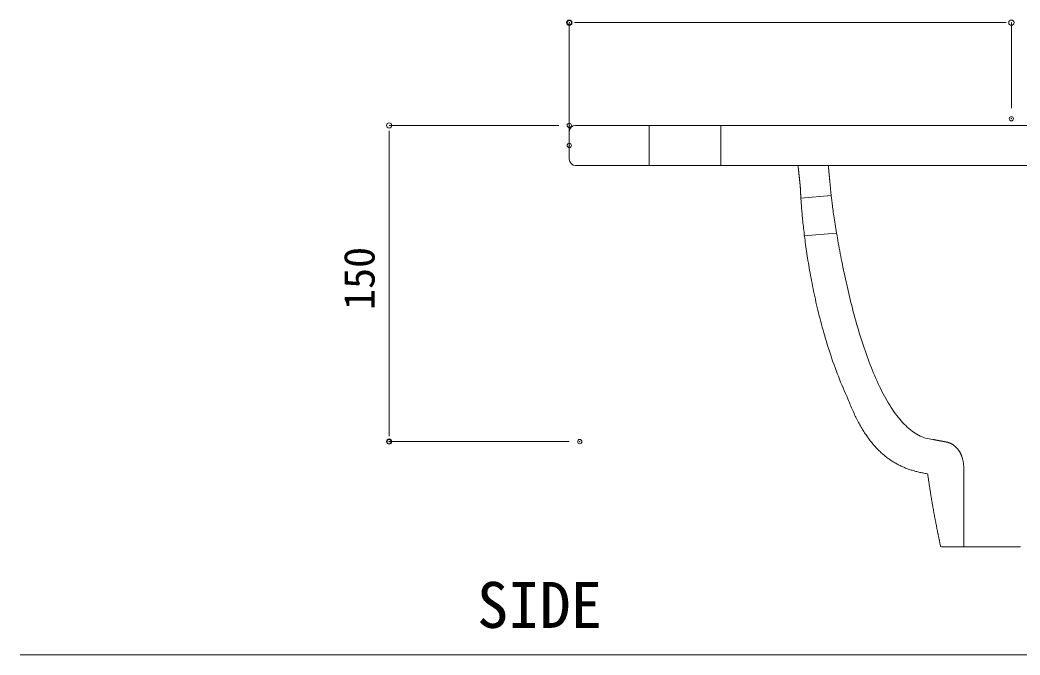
# Model space of a CAD drawing. Units: millimetres, scale not verified. Extents: x -1002 to 1010, y -687 to 676.
# Drawn here: x -1002.1 to -527.1, y -687.1 to -385.7 of the extents above; entities that cross this region are included whole.
import ezdxf
from ezdxf.enums import TextEntityAlignment as Align

# ---------------------------------------------------------------- set-up
doc = ezdxf.new("R2010")
doc.units = ezdxf.units.MM
doc.header["$LTSCALE"] = 5
doc.header["$PDMODE"] = 32
doc.header["$PDSIZE"] = 2
doc.layers.add('0-0', color=7, linetype='Continuous', lineweight=15)
doc.layers.add('F-0', color=7, linetype='Continuous', lineweight=15)
doc.styles.add('ＭＳ ゴシック', font='')
doc.styles.get('ＭＳ ゴシック').set_extended_font_data('MS Gothic')

# ---------------------------------------------------------------- blocks, each defined once
blk = doc.blocks.new('_DOT')
at = {"layer": '0-0'}
blk.add_line((-0.5, 0), (-1, 0), dxfattribs=at)
blk.add_circle((0, 0), 0.25, dxfattribs=at)
blk.add_circle((0, 0), 0.25, dxfattribs=at)

msp = doc.modelspace()

# ---------------------------------------------------------------- linework, layer by layer
at = {"layer": 'F-0'}
for p, q in [((-741.209, -440.285), (-741.209, -386.993)), ((-536.208, -386.993), (-736.209, -386.993)), ((-531.208, -427.619), (-531.208, -386.993)), ((-746.209, -435.785), (-826.752, -435.785)), ((-703.209, -435.785), (-703.209, -454.785)), ((-669.209, -435.785), (-669.209, -454.785)), ((-826.752, -440.785), (-826.752, -580.785)), ((-631.222, -470.208), (-616.809, -468.969)), ((-629.81, -488.118), (-614.378, -486.819)), ((-741.209, -585.785), (-826.752, -585.785)), ((-1002.086, -687.064), (1002.034, -687.064))]:
    msp.add_line(p, q, dxfattribs=at)
at = {"layer": 'F-0', "lineweight": 18}
for p, q in [((-741.209, -438.785), (-741.209, -451.785)), ((-738.209, -454.785), (-264.209, -454.785))]:
    msp.add_line(p, q, dxfattribs=at)
for points in [[(-738.209, -435.785), (-261.209, -435.785), (-261.209, -451.785)], [(-632.497, -454.901), (-632.486, -455.035), (-632.474, -455.169), (-632.463, -455.304), (-632.451, -455.439), (-632.439, -455.575), (-632.426, -455.711), (-632.414, -455.847), (-632.401, -455.983), (-632.388, -456.12), (-632.375, -456.257), (-632.362, -456.394), (-632.348, -456.531), (-632.335, -456.669), (-632.321, -456.806), (-632.307, -456.944), (-632.293, -457.082), (-632.279, -457.22), (-632.265, -457.358), (-632.251, -457.497), (-632.236, -457.635), (-632.222, -457.773), (-632.207, -457.912), (-632.193, -458.05), (-632.178, -458.189), (-632.163, -458.328), (-632.148, -458.466), (-632.133, -458.605), (-632.118, -458.743), (-632.103, -458.881), (-632.088, -459.02), (-632.073, -459.158), (-632.058, -459.296), (-632.043, -459.434), (-632.028, -459.572), (-632.013, -459.709), (-631.998, -459.847), (-631.982, -459.984), (-631.967, -460.121), (-631.952, -460.258)], [(-618.163, -454.785), (-618.163, -454.786), (-618.163, -454.787), (-618.163, -454.788), (-618.163, -454.789), (-618.163, -454.791), (-618.162, -454.794), (-618.162, -454.797), (-618.162, -454.8), (-618.161, -454.804), (-618.161, -454.809), (-618.16, -454.814), (-618.16, -454.821), (-618.159, -454.828), (-618.158, -454.836), (-618.158, -454.845), (-618.157, -454.855), (-618.156, -454.866), (-618.154, -454.878), (-618.153, -454.892), (-618.152, -454.906), (-618.15, -454.922), (-618.149, -454.939), (-618.147, -454.957), (-618.145, -454.977), (-618.143, -454.999), (-618.141, -455.022), (-618.138, -455.046), (-618.136, -455.072), (-618.133, -455.1), (-618.131, -455.13), (-618.128, -455.161), (-618.124, -455.194), (-618.121, -455.229), (-618.118, -455.266), (-618.114, -455.305), (-618.11, -455.346), (-618.106, -455.389), (-618.102, -455.435), (-618.097, -455.482)], [(-618.097, -455.482), (-618.092, -455.532), (-618.087, -455.584), (-618.082, -455.638), (-618.077, -455.695), (-618.071, -455.755), (-618.065, -455.817), (-618.059, -455.881), (-618.053, -455.948), (-618.046, -456.018), (-618.039, -456.09), (-618.032, -456.166), (-618.025, -456.244), (-618.017, -456.325), (-618.009, -456.409), (-618.001, -456.496), (-617.992, -456.586), (-617.983, -456.679), (-617.974, -456.775), (-617.965, -456.875), (-617.955, -456.978), (-617.945, -457.084), (-617.935, -457.193), (-617.924, -457.306), (-617.913, -457.422), (-617.902, -457.542), (-617.89, -457.666), (-617.878, -457.793), (-617.865, -457.923), (-617.853, -458.058), (-617.839, -458.196), (-617.826, -458.338), (-617.812, -458.484), (-617.798, -458.634), (-617.783, -458.788), (-617.768, -458.946), (-617.753, -459.108), (-617.737, -459.275), (-617.721, -459.445), (-617.704, -459.62)], [(-631.952, -460.258), (-631.937, -460.394), (-631.922, -460.531), (-631.907, -460.667), (-631.892, -460.802), (-631.877, -460.938), (-631.863, -461.073), (-631.848, -461.208), (-631.833, -461.342), (-631.819, -461.476), (-631.804, -461.61), (-631.79, -461.743), (-631.776, -461.876), (-631.761, -462.008), (-631.747, -462.14), (-631.733, -462.272), (-631.72, -462.402), (-631.706, -462.533), (-631.692, -462.663), (-631.679, -462.792), (-631.666, -462.921), (-631.653, -463.05), (-631.64, -463.177), (-631.627, -463.304), (-631.614, -463.431), (-631.602, -463.557), (-631.59, -463.682), (-631.578, -463.807), (-631.566, -463.931), (-631.555, -464.054), (-631.543, -464.176), (-631.532, -464.298), (-631.521, -464.419), (-631.511, -464.539), (-631.5, -464.659), (-631.49, -464.777), (-631.48, -464.895), (-631.471, -465.012), (-631.461, -465.129), (-631.452, -465.244)], [(-617.704, -459.62), (-617.687, -459.799), (-617.67, -459.982), (-617.652, -460.17), (-617.634, -460.362), (-617.615, -460.559), (-617.596, -460.761), (-617.576, -460.967), (-617.556, -461.177), (-617.536, -461.393), (-617.515, -461.613), (-617.494, -461.838), (-617.472, -462.068), (-617.449, -462.303), (-617.427, -462.543), (-617.403, -462.788), (-617.38, -463.038), (-617.355, -463.293), (-617.331, -463.554), (-617.305, -463.82), (-617.28, -464.091), (-617.254, -464.367), (-617.227, -464.649), (-617.199, -464.936), (-617.172, -465.229), (-617.143, -465.527), (-617.114, -465.831), (-617.085, -466.141), (-617.055, -466.456), (-617.025, -466.778), (-616.994, -467.105), (-616.962, -467.438), (-616.93, -467.776), (-616.895, -468.132), (-616.855, -468.526), (-616.809, -468.959), (-616.757, -469.432), (-616.699, -469.942), (-616.634, -470.489), (-616.564, -471.072)], [(-631.452, -465.244), (-631.443, -465.359), (-631.435, -465.472), (-631.427, -465.585), (-631.419, -465.697), (-631.411, -465.808), (-631.404, -465.918), (-631.397, -466.026), (-631.391, -466.134), (-631.384, -466.241), (-631.378, -466.347), (-631.373, -466.452), (-631.368, -466.556), (-631.363, -466.659), (-631.358, -466.761), (-631.354, -466.861), (-631.351, -466.961), (-631.347, -467.059), (-631.344, -467.156), (-631.342, -467.253), (-631.34, -467.347), (-631.338, -467.441), (-631.337, -467.522), (-631.336, -467.542), (-631.334, -467.594), (-631.331, -467.677), (-631.326, -467.79), (-631.32, -467.934), (-631.312, -468.109), (-631.303, -468.313), (-631.291, -468.546), (-631.278, -468.809), (-631.263, -469.1), (-631.245, -469.419), (-631.226, -469.766), (-631.204, -470.141), (-631.179, -470.543), (-631.152, -470.971), (-631.122, -471.426), (-631.09, -471.907)], [(-631.09, -471.907), (-631.055, -472.414), (-631.016, -472.946), (-630.975, -473.503), (-630.931, -474.084), (-630.883, -474.689), (-630.832, -475.319), (-630.778, -475.971), (-630.72, -476.647), (-630.658, -477.345), (-630.593, -478.066), (-630.523, -478.808), (-630.45, -479.573), (-630.373, -480.358), (-630.291, -481.164), (-630.205, -481.99), (-630.115, -482.837), (-630.021, -483.703), (-629.921, -484.588), (-629.818, -485.493), (-629.709, -486.416), (-629.595, -487.357), (-629.477, -488.316), (-629.353, -489.292), (-629.224, -490.285), (-629.09, -491.295), (-628.951, -492.322), (-628.806, -493.364), (-628.655, -494.422), (-628.499, -495.495), (-628.337, -496.583), (-628.169, -497.685), (-627.995, -498.802), (-627.815, -499.932), (-627.629, -501.075), (-627.437, -502.231), (-627.238, -503.4), (-627.032, -504.582), (-626.82, -505.775), (-626.601, -506.979)], [(-616.564, -471.072), (-616.487, -471.692), (-616.404, -472.346), (-616.315, -473.034), (-616.22, -473.755), (-616.119, -474.51), (-616.011, -475.295), (-615.897, -476.112), (-615.777, -476.96), (-615.65, -477.837), (-615.517, -478.742), (-615.378, -479.676), (-615.232, -480.637), (-615.08, -481.624), (-614.921, -482.638), (-614.756, -483.676), (-614.585, -484.739), (-614.406, -485.825), (-614.222, -486.934), (-614.03, -488.064), (-613.833, -489.217), (-613.628, -490.389), (-613.417, -491.581), (-613.199, -492.793), (-612.975, -494.022), (-612.743, -495.269), (-612.505, -496.533), (-612.261, -497.812), (-612.009, -499.107), (-611.751, -500.416), (-611.486, -501.739), (-611.214, -503.074), (-610.935, -504.422), (-610.649, -505.782), (-610.356, -507.152), (-610.056, -508.531), (-609.749, -509.92), (-609.436, -511.318), (-609.115, -512.723), (-608.787, -514.134)], [(-626.601, -506.979), (-626.376, -508.194), (-626.143, -509.421), (-625.904, -510.657), (-625.657, -511.904), (-625.403, -513.16), (-625.142, -514.425), (-624.874, -515.699), (-624.597, -516.982), (-624.314, -518.273), (-624.022, -519.571), (-623.723, -520.877), (-623.416, -522.19), (-623.1, -523.509), (-622.777, -524.835), (-622.445, -526.166), (-622.105, -527.503), (-621.757, -528.845), (-621.4, -530.192), (-621.034, -531.543), (-620.66, -532.898), (-620.277, -534.257), (-619.885, -535.619), (-619.484, -536.984), (-619.073, -538.352), (-618.654, -539.721), (-618.225, -541.092), (-617.786, -542.465), (-617.338, -543.839), (-616.881, -545.213), (-616.413, -546.587), (-615.936, -547.962), (-615.449, -549.336), (-614.952, -550.709), (-614.444, -552.081), (-613.926, -553.451), (-613.398, -554.819), (-612.86, -556.185), (-612.31, -557.548), (-611.751, -558.908)], [(-608.787, -514.134), (-608.452, -515.552), (-608.11, -516.976), (-607.761, -518.403), (-607.404, -519.835), (-607.041, -521.27), (-606.67, -522.707), (-606.292, -524.145), (-605.907, -525.585), (-605.514, -527.024), (-605.114, -528.463), (-604.707, -529.9), (-604.293, -531.336), (-603.871, -532.768), (-603.442, -534.196), (-603.005, -535.62), (-602.561, -537.039), (-602.109, -538.451), (-601.65, -539.857), (-601.183, -541.256), (-600.709, -542.646), (-600.227, -544.027), (-599.738, -545.398), (-599.241, -546.759), (-598.736, -548.108), (-598.224, -549.446), (-597.704, -550.77), (-597.176, -552.081), (-596.641, -553.378), (-596.097, -554.66), (-595.546, -555.925), (-594.988, -557.175), (-594.421, -558.406), (-593.846, -559.62), (-593.264, -560.815), (-592.674, -561.99), (-592.075, -563.145), (-591.469, -564.279), (-590.855, -565.391), (-590.233, -566.48)], [(-611.751, -558.908), (-611.18, -560.265), (-610.599, -561.617), (-610.006, -562.966), (-609.403, -564.31), (-608.871, -565.499), (-608.586, -566.23), (-608.3, -566.952), (-608.011, -567.664), (-607.721, -568.367), (-607.43, -569.061), (-607.137, -569.745), (-606.842, -570.421), (-606.545, -571.087), (-606.247, -571.744), (-605.947, -572.392), (-605.645, -573.032), (-605.342, -573.662), (-605.037, -574.284), (-604.73, -574.896), (-604.422, -575.5), (-604.112, -576.096), (-603.8, -576.682), (-603.486, -577.261), (-603.17, -577.83), (-602.853, -578.392), (-602.534, -578.945), (-602.213, -579.489), (-601.89, -580.026), (-601.565, -580.554), (-601.239, -581.074), (-600.911, -581.586), (-600.58, -582.09), (-600.248, -582.586), (-599.914, -583.074), (-599.579, -583.554), (-599.241, -584.026), (-598.901, -584.491), (-598.56, -584.948), (-598.216, -585.398)], [(-590.233, -566.48), (-589.602, -567.546), (-588.964, -568.587), (-588.318, -569.604), (-587.663, -570.595), (-587, -571.56), (-586.33, -572.497), (-585.651, -573.407), (-584.963, -574.287), (-584.268, -575.139), (-583.564, -575.96), (-582.852, -576.75), (-582.132, -577.508), (-581.404, -578.234), (-580.667, -578.927), (-579.921, -579.586), (-579.168, -580.21), (-578.406, -580.798), (-577.635, -581.35), (-576.856, -581.865), (-576.068, -582.343), (-575.272, -582.782), (-574.468, -583.181), (-573.655, -583.541), (-572.833, -583.859), (-572.002, -584.136), (-571.163, -584.371), (-570.316, -584.563), (-569.459, -584.711), (-568.594, -584.814), (-568.156, -584.853), (-568.1, -584.863), (-568.044, -584.874), (-567.988, -584.885), (-567.931, -584.895), (-567.875, -584.906), (-567.819, -584.917), (-567.763, -584.927), (-567.707, -584.938), (-567.651, -584.949)], [(-598.216, -585.398), (-597.871, -585.839), (-597.524, -586.274), (-597.174, -586.701), (-596.823, -587.12), (-596.47, -587.532), (-596.115, -587.937), (-595.757, -588.335), (-595.398, -588.725), (-595.037, -589.109), (-594.673, -589.485), (-594.308, -589.855), (-593.941, -590.217), (-593.571, -590.573), (-593.2, -590.922), (-592.826, -591.264), (-592.45, -591.599), (-592.073, -591.928), (-591.693, -592.25), (-591.311, -592.565), (-590.927, -592.875), (-590.54, -593.177), (-590.152, -593.474), (-589.761, -593.764), (-589.368, -594.048), (-588.973, -594.325), (-588.576, -594.597), (-588.177, -594.863), (-587.775, -595.122), (-587.372, -595.376), (-586.966, -595.623), (-586.557, -595.865), (-586.147, -596.101), (-585.734, -596.332), (-585.319, -596.556), (-584.902, -596.776), (-584.482, -596.989), (-584.06, -597.197), (-583.636, -597.4), (-583.209, -597.597)], [(-567.651, -584.949), (-567.595, -584.959), (-567.539, -584.97), (-567.483, -584.981), (-567.427, -584.991), (-567.371, -585.002), (-567.315, -585.013), (-567.259, -585.023), (-567.203, -585.034), (-567.147, -585.045), (-567.091, -585.055), (-567.035, -585.066), (-566.978, -585.077), (-566.922, -585.088), (-566.866, -585.098), (-566.81, -585.109), (-566.754, -585.12), (-566.698, -585.13), (-566.642, -585.141), (-566.586, -585.152), (-566.53, -585.162), (-566.474, -585.173), (-566.418, -585.184), (-566.362, -585.194), (-566.306, -585.205), (-566.25, -585.216), (-566.194, -585.226), (-566.138, -585.237), (-566.081, -585.248), (-566.025, -585.258), (-565.969, -585.269), (-565.913, -585.28), (-565.857, -585.29), (-565.801, -585.301), (-565.745, -585.312), (-565.689, -585.322), (-565.633, -585.333), (-565.577, -585.344), (-565.521, -585.354), (-565.465, -585.365)], [(-565.465, -585.365), (-565.409, -585.376), (-565.353, -585.386), (-565.297, -585.397), (-565.241, -585.408), (-565.185, -585.418), (-565.128, -585.429), (-565.072, -585.44), (-565.016, -585.45), (-564.96, -585.461), (-564.904, -585.472), (-564.848, -585.482), (-564.792, -585.493), (-564.736, -585.504), (-564.68, -585.514), (-564.624, -585.525), (-564.568, -585.536), (-564.512, -585.546), (-564.456, -585.557), (-564.4, -585.568), (-564.344, -585.579), (-564.288, -585.589), (-564.232, -585.6), (-564.175, -585.611), (-564.119, -585.621), (-564.063, -585.632), (-564.007, -585.643), (-563.951, -585.653), (-563.895, -585.664), (-563.839, -585.675), (-563.783, -585.685), (-563.727, -585.696), (-563.671, -585.707), (-563.615, -585.717), (-563.559, -585.728), (-563.503, -585.739), (-563.447, -585.749), (-563.391, -585.76), (-563.335, -585.771), (-563.278, -585.781)], [(-563.278, -585.781), (-563.222, -585.792), (-563.166, -585.803), (-563.11, -585.813), (-563.054, -585.824), (-562.998, -585.835), (-562.942, -585.845), (-562.886, -585.856), (-562.83, -585.867), (-562.774, -585.877), (-562.718, -585.888), (-562.662, -585.899), (-562.606, -585.909), (-562.55, -585.92), (-562.494, -585.931), (-562.438, -585.941), (-562.382, -585.952), (-562.325, -585.963), (-562.269, -585.973), (-562.213, -585.984), (-562.157, -585.995), (-562.101, -586.005), (-562.045, -586.016), (-561.989, -586.027), (-561.933, -586.037), (-561.877, -586.048), (-561.821, -586.059), (-561.781, -586.066), (-561.778, -586.067), (-561.771, -586.068), (-561.761, -586.07), (-561.747, -586.073), (-561.729, -586.077), (-561.707, -586.081), (-561.683, -586.087), (-561.655, -586.093), (-561.623, -586.101), (-561.588, -586.109), (-561.551, -586.119), (-561.51, -586.13)], [(-561.51, -586.13), (-561.466, -586.142), (-561.419, -586.155), (-561.369, -586.169), (-561.316, -586.184), (-561.261, -586.201), (-561.203, -586.219), (-561.142, -586.239), (-561.079, -586.26), (-561.013, -586.282), (-560.945, -586.306), (-560.875, -586.332), (-560.803, -586.359), (-560.728, -586.387), (-560.651, -586.417), (-560.572, -586.449), (-560.491, -586.483), (-560.408, -586.518), (-560.323, -586.556), (-560.237, -586.595), (-560.149, -586.635), (-560.059, -586.678), (-559.968, -586.723), (-559.875, -586.77), (-559.781, -586.819), (-559.685, -586.869), (-559.589, -586.922), (-559.491, -586.977), (-559.391, -587.035), (-559.291, -587.094), (-559.19, -587.156), (-559.088, -587.22), (-558.985, -587.286), (-558.881, -587.355), (-558.777, -587.426), (-558.672, -587.5), (-558.566, -587.576), (-558.46, -587.654), (-558.353, -587.735), (-558.246, -587.819)], [(-558.246, -587.819), (-558.139, -587.905), (-558.031, -587.994), (-557.923, -588.086), (-557.816, -588.181), (-557.708, -588.278), (-557.6, -588.378), (-557.492, -588.481), (-557.385, -588.587), (-557.278, -588.695), (-557.171, -588.807), (-557.065, -588.922), (-556.959, -589.04), (-556.853, -589.161), (-556.749, -589.285), (-556.644, -589.412), (-556.541, -589.542), (-556.439, -589.676), (-556.337, -589.813), (-556.236, -589.953), (-556.137, -590.097), (-556.038, -590.244), (-555.941, -590.394), (-555.845, -590.548), (-555.75, -590.705), (-555.656, -590.866), (-555.564, -591.031), (-555.474, -591.199), (-555.385, -591.371), (-555.298, -591.546), (-555.213, -591.725), (-555.129, -591.908), (-555.047, -592.095), (-554.967, -592.286), (-554.89, -592.48), (-554.814, -592.679), (-554.74, -592.881), (-554.669, -593.088), (-554.6, -593.298), (-554.533, -593.513)], [(-554.533, -593.513), (-554.469, -593.732), (-554.407, -593.954), (-554.348, -594.181), (-554.291, -594.413), (-554.237, -594.648), (-554.186, -594.888), (-554.138, -595.132), (-554.093, -595.381), (-554.051, -595.634), (-554.011, -595.891), (-553.975, -596.153), (-553.942, -596.419), (-553.913, -596.691), (-553.887, -596.966), (-553.864, -597.246), (-553.844, -597.531), (-553.828, -597.821), (-553.816, -598.116), (-553.808, -598.415), (-553.803, -598.719), (-553.802, -599.028), (-553.805, -599.342), (-553.812, -599.661), (-553.822, -599.989), (-553.822, -600.38), (-553.822, -600.769), (-553.822, -601.155), (-553.822, -601.539), (-553.822, -601.921), (-553.822, -602.301), (-553.822, -602.679), (-553.822, -603.055), (-553.822, -603.428), (-553.822, -603.799), (-553.822, -604.169), (-553.822, -604.536), (-553.822, -604.901), (-553.822, -605.264), (-553.822, -605.625)], [(-583.209, -597.597), (-582.781, -597.789), (-582.349, -597.976), (-581.916, -598.157), (-581.48, -598.334), (-581.041, -598.505), (-580.601, -598.672), (-580.158, -598.833), (-579.712, -598.989), (-579.264, -599.141), (-578.814, -599.288), (-578.361, -599.43), (-577.906, -599.567), (-577.448, -599.7), (-576.988, -599.828), (-576.526, -599.952), (-576.061, -600.071), (-575.593, -600.186), (-575.123, -600.297), (-574.651, -600.403), (-574.175, -600.505), (-573.698, -600.603), (-573.218, -600.697), (-572.735, -600.787), (-572.25, -600.873), (-571.762, -600.955), (-571.271, -601.033), (-570.94, -601.247), (-570.878, -601.692), (-570.816, -602.134), (-570.754, -602.573), (-570.693, -603.009), (-570.631, -603.443), (-570.569, -603.873), (-570.507, -604.301), (-570.445, -604.726), (-570.383, -605.148), (-570.321, -605.567), (-570.259, -605.984), (-570.197, -606.398)], [(-570.197, -606.398), (-570.135, -606.809), (-570.073, -607.218), (-570.011, -607.624), (-569.949, -608.028), (-569.887, -608.429), (-569.825, -608.828), (-569.763, -609.224), (-569.701, -609.618), (-569.639, -610.009), (-569.577, -610.398), (-569.515, -610.785), (-569.453, -611.169), (-569.391, -611.551), (-569.329, -611.931), (-569.267, -612.309), (-569.205, -612.684), (-569.143, -613.058), (-569.082, -613.429), (-569.02, -613.798), (-568.958, -614.165), (-568.896, -614.53), (-568.834, -614.893), (-568.772, -615.254), (-568.71, -615.613), (-568.648, -615.971), (-568.586, -616.326), (-568.524, -616.679), (-568.462, -617.031), (-568.4, -617.381), (-568.338, -617.729), (-568.276, -618.075), (-568.214, -618.42), (-568.152, -618.763), (-568.09, -619.104), (-568.028, -619.444), (-567.966, -619.782), (-567.904, -620.119), (-567.842, -620.454), (-567.78, -620.787)], [(-553.822, -605.625), (-553.822, -605.984), (-553.822, -606.341), (-553.822, -606.696), (-553.822, -607.049), (-553.822, -607.4), (-553.822, -607.75), (-553.822, -608.097), (-553.822, -608.443), (-553.822, -608.787), (-553.822, -609.129), (-553.822, -609.469), (-553.822, -609.807), (-553.822, -610.144), (-553.822, -610.479), (-553.822, -610.812), (-553.822, -611.143), (-553.822, -611.473), (-553.822, -611.801), (-553.822, -612.128), (-553.822, -612.453), (-553.822, -612.776), (-553.822, -613.098), (-553.822, -613.418), (-553.822, -613.737), (-553.822, -614.054), (-553.822, -614.37), (-553.822, -614.684), (-553.822, -614.997), (-553.822, -615.308), (-553.822, -615.618), (-553.822, -615.926), (-553.822, -616.233), (-553.822, -616.539), (-553.822, -616.844), (-553.822, -617.147), (-553.822, -617.449), (-553.822, -617.749), (-553.822, -618.049), (-553.822, -618.347)], [(-567.78, -620.787), (-567.718, -621.119), (-567.656, -621.45), (-567.594, -621.779), (-567.532, -622.107), (-567.47, -622.434), (-567.409, -622.759), (-567.347, -623.083), (-567.285, -623.406), (-567.223, -623.727), (-567.161, -624.048), (-567.099, -624.367), (-567.037, -624.685), (-566.975, -625.002), (-566.913, -625.318), (-566.851, -625.632), (-566.789, -625.946), (-566.727, -626.259), (-566.665, -626.571), (-566.603, -626.882), (-566.541, -627.192), (-566.479, -627.501), (-566.417, -627.81), (-566.355, -628.117), (-566.293, -628.424), (-566.231, -628.73), (-566.169, -629.036), (-566.107, -629.34), (-566.045, -629.644), (-565.983, -629.948), (-565.921, -630.251), (-565.859, -630.553), (-565.798, -630.855), (-565.736, -631.156), (-565.674, -631.457), (-565.612, -631.757), (-565.55, -632.057), (-565.488, -632.357), (-565.426, -632.656), (-565.364, -632.955)], [(-553.822, -618.347), (-553.822, -618.644), (-553.822, -618.939), (-553.822, -619.234), (-553.822, -619.527), (-553.822, -619.819), (-553.822, -620.111), (-553.822, -620.401), (-553.822, -620.69), (-553.822, -620.977), (-553.822, -621.264), (-553.822, -621.55), (-553.822, -621.835), (-553.822, -622.119), (-553.822, -622.402), (-553.822, -622.684), (-553.822, -622.965), (-553.822, -623.245), (-553.822, -623.525), (-553.822, -623.803), (-553.822, -624.081), (-553.822, -624.358), (-553.822, -624.634), (-553.822, -624.909), (-553.822, -625.184), (-553.822, -625.458), (-553.822, -625.731), (-553.822, -626.003), (-553.822, -626.275), (-553.822, -626.546), (-553.822, -626.817), (-553.822, -627.087), (-553.822, -627.356), (-553.822, -627.625), (-553.822, -627.893), (-553.822, -628.161), (-553.822, -628.428), (-553.822, -628.695), (-553.822, -628.961), (-553.822, -629.227)], [(-553.822, -629.227), (-553.822, -629.492), (-553.822, -629.757), (-553.822, -630.022), (-553.822, -630.286), (-553.822, -630.55), (-553.822, -630.813), (-553.822, -631.076), (-553.822, -631.339), (-553.822, -631.602), (-553.822, -631.864), (-553.822, -632.127), (-553.822, -632.389), (-553.822, -632.65), (-553.822, -632.912), (-553.822, -633.174), (-553.822, -633.435), (-553.822, -633.696), (-553.822, -633.957), (-553.822, -634.219), (-553.822, -634.48), (-553.822, -634.741), (-553.822, -635.002), (-553.822, -635.263), (-553.822, -635.524), (-553.822, -635.785)], [(-565.364, -632.955), (-565.302, -633.254), (-565.24, -633.552), (-565.178, -633.85), (-565.116, -634.148), (-565.054, -634.446), (-564.992, -634.744), (-564.93, -635.041), (-564.868, -635.339), (-564.806, -635.636), (-564.434, -635.785), (-563.752, -635.785), (-563.07, -635.785), (-562.388, -635.785), (-561.705, -635.785), (-561.023, -635.785), (-560.341, -635.785), (-559.659, -635.785), (-558.977, -635.785), (-558.295, -635.785), (-557.612, -635.785), (-556.93, -635.785), (-556.248, -635.785), (-555.566, -635.785), (-554.884, -635.785), (-554.201, -635.785), (-553.519, -635.785), (-552.837, -635.785), (-552.155, -635.785), (-551.473, -635.785), (-550.791, -635.785), (-550.108, -635.785), (-549.426, -635.785), (-548.744, -635.785), (-548.062, -635.785), (-547.38, -635.785), (-546.698, -635.785), (-546.015, -635.785), (-545.333, -635.785), (-544.651, -635.785)], [(-544.651, -635.785), (-543.969, -635.785), (-543.287, -635.785), (-542.605, -635.785), (-541.922, -635.785), (-541.24, -635.785), (-540.558, -635.785), (-539.876, -635.785), (-539.194, -635.785), (-538.512, -635.785), (-537.829, -635.785), (-537.147, -635.785), (-536.465, -635.785), (-535.783, -635.785), (-535.101, -635.785), (-534.419, -635.785), (-533.736, -635.785), (-533.054, -635.785), (-532.372, -635.785), (-531.69, -635.785), (-531.008, -635.785), (-530.325, -635.785), (-529.643, -635.785), (-528.961, -635.785), (-528.279, -635.785), (-527.597, -635.785), (-526.915, -635.785)]]:
    msp.add_lwpolyline(points, dxfattribs=at)
for centre, start, end in [((-738.209, -438.785), 90, 180), ((-738.209, -451.785), 180, 270)]:
    msp.add_arc(centre, 3, start, end, dxfattribs=at)
at = {"layer": 'F-0'}
for p in [(-741.209, -386.993), (-531.208, -432.619), (-741.209, -435.785), (-741.209, -445.285), (-826.752, -585.785), (-736.209, -585.785)]:
    msp.add_point(p, dxfattribs=at)

# ---------------------------------------------------------------- block references
at = {"layer": 'F-0', "xscale": 5, "yscale": 5}
for p, rotation in [((-741.209, -386.993), 180), ((-826.752, -435.785), 90), ((-826.752, -585.785), 270)]:
    msp.add_blockref('_DOT', p, dxfattribs=dict(at, rotation=rotation))
msp.add_blockref('_DOT', (-531.208, -386.993), dxfattribs=at)

# ---------------------------------------------------------------- texts
at = {"layer": 'F-0', "style": 'ＭＳ ゴシック'}
msp.add_text('150', height=14.66, rotation=90, dxfattribs=at).set_placement((-829.252, -523.316), align=Align.BOTTOM_LEFT)
msp.add_text('SIDE', height=21.8, dxfattribs=at).set_placement((-784.998, -680.741), align=Align.BOTTOM_LEFT)

doc.saveas('drawing.dxf')
